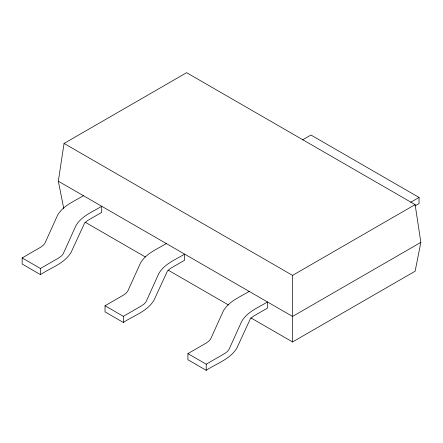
<?xml version="1.0" encoding="UTF-8"?>
<svg xmlns="http://www.w3.org/2000/svg" width="443" height="443" viewBox="0 0 443 443"><rect width="100%" height="100%" fill="white"/><g stroke="black" fill="none" stroke-linecap="round" stroke-linejoin="round"><path stroke-width="0.66" d="M63.786 208.686L58.332 181.209L64.052 143.449L186.619 72.691L415.13 204.616L420.85 242.376L415.13 271.194L292.563 341.957L250.688 317.781M83.411 195.69C74.363 201.299 63.283 205.391 57.651 215.071L44.87 243.301L43.303 245.261L40.568 247.283L22.15 257.915L22.15 264.039L40.457 274.61C50.834 267.705 64.324 263.64 71.09 252.388L84.563 223.15L87.648 220.509L101.718 212.385L101.718 206.261C92.653 211.843 81.59 215.951 75.952 225.642L63.177 253.867L61.61 255.832L58.875 257.848L40.457 268.486L22.15 257.915M302.624 139.844L310.942 135.037L419.05 197.456L419.05 203.581L414.892 205.978M166.291 243.545C157.243 249.149 146.168 253.241 140.531 262.926L127.75 291.151L126.183 293.111L123.453 295.132L105.03 305.764L105.03 311.889L123.337 322.46C133.714 315.554 147.203 311.49 153.976 300.238L167.448 271L170.527 268.358L184.598 260.235L184.598 254.11C175.533 259.698 164.469 263.806 158.838 273.492L146.057 301.722L144.49 303.682L141.754 305.703L123.337 316.335L105.03 305.764M249.176 291.394C240.128 297.004 229.048 301.096 223.41 310.776L210.635 339L209.068 340.966L206.333 342.982L187.915 353.619L187.915 359.744L206.222 370.309C216.594 363.41 230.089 359.345 236.855 348.087L250.328 318.855L253.413 316.213L267.483 308.09L267.483 301.965C258.419 307.547 247.355 311.656 241.717 321.347L228.937 349.571L227.375 351.532L224.64 353.553L206.222 364.185L187.915 353.619M410.727 202.257L419.05 197.456M64.052 143.449L292.563 275.38L415.13 204.616M420.85 242.376L292.563 316.446L58.332 181.209M84.99 222.115L145.404 257.001M168.135 270.125L228.555 305.005M292.563 275.38L292.563 341.957M206.222 364.185L206.222 370.309M123.337 316.335L123.337 322.46M40.457 268.486L40.457 274.61"/></g></svg>
